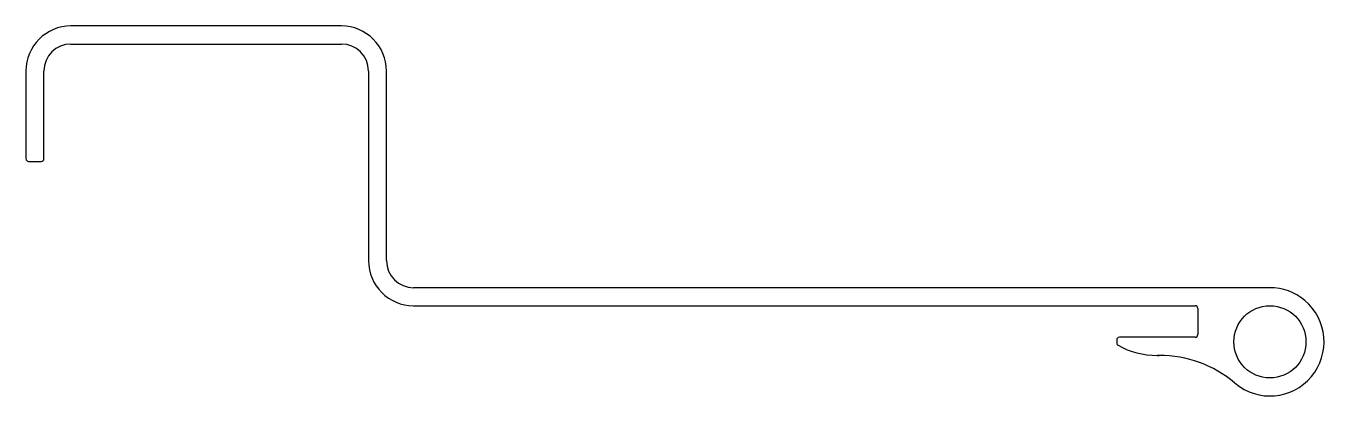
# Model space of a CAD drawing. Extents: x 686 to 830, y 291 to 332.
import ezdxf

# ---------------------------------------------------------------- set-up
doc = ezdxf.new("R2010")
doc.units = 0
doc.layers.get('0').update_dxf_attribs({"linetype": 'CONTINUOUS'})

msp = doc.modelspace()

# ---------------------------------------------------------------- linework, layer by layer
for p, q in [((720.98, 332.21), (690.98, 332.21)), ((690.98, 330.21), (720.98, 330.21)), ((685.98, 327.21), (685.98, 317.51)), ((687.98, 317.51), (687.98, 327.21)), ((723.98, 327.21), (723.98, 306.21)), ((725.98, 306.21), (725.98, 327.21)), ((686.28, 317.21), (687.68, 317.21)), ((823.98, 303.21), (728.98, 303.21)), ((728.98, 301.21), (815.68, 301.21)), ((815.98, 300.91), (815.98, 298.01)), ((806.98, 297.41), (806.98, 297.08)), ((815.68, 297.71), (807.28, 297.71)), ((811.71, 295.71), (811.47, 295.71)), ((811.47, 295.71), (811.71, 295.71)), ((820.06, 292.67), (820.13, 292.61))]:
    msp.add_line(p, q)
msp.add_circle((823.98, 297.21), 4)
for centre, radius, start, end in [((690.98, 327.21), 5, 90, 180), ((720.98, 327.21), 5, 360, 90), ((690.98, 327.21), 3, 90, 180), ((720.98, 327.21), 3, 0, 90), ((686.28, 317.51), 0.3, 180, 270), ((687.68, 317.51), 0.3, 270, 0), ((728.98, 306.21), 5, 180, 270), ((728.98, 306.21), 3, 180, 270), ((823.98, 297.21), 6, 50, 90), ((815.68, 300.91), 0.3, 360, 90), ((823.98, 297.21), 6, 230, 50), ((807.28, 297.41), 0.3, 90, 180), ((807.28, 297.08), 0.3, 180, 241.2095), ((811.47, 304.71), 9, 241.2095, 270), ((815.68, 298.01), 0.3, 270, 0), ((811.71, 282.71), 13, 50, 90)]:
    msp.add_arc(centre, radius, start, end)

doc.saveas('drawing.dxf')
